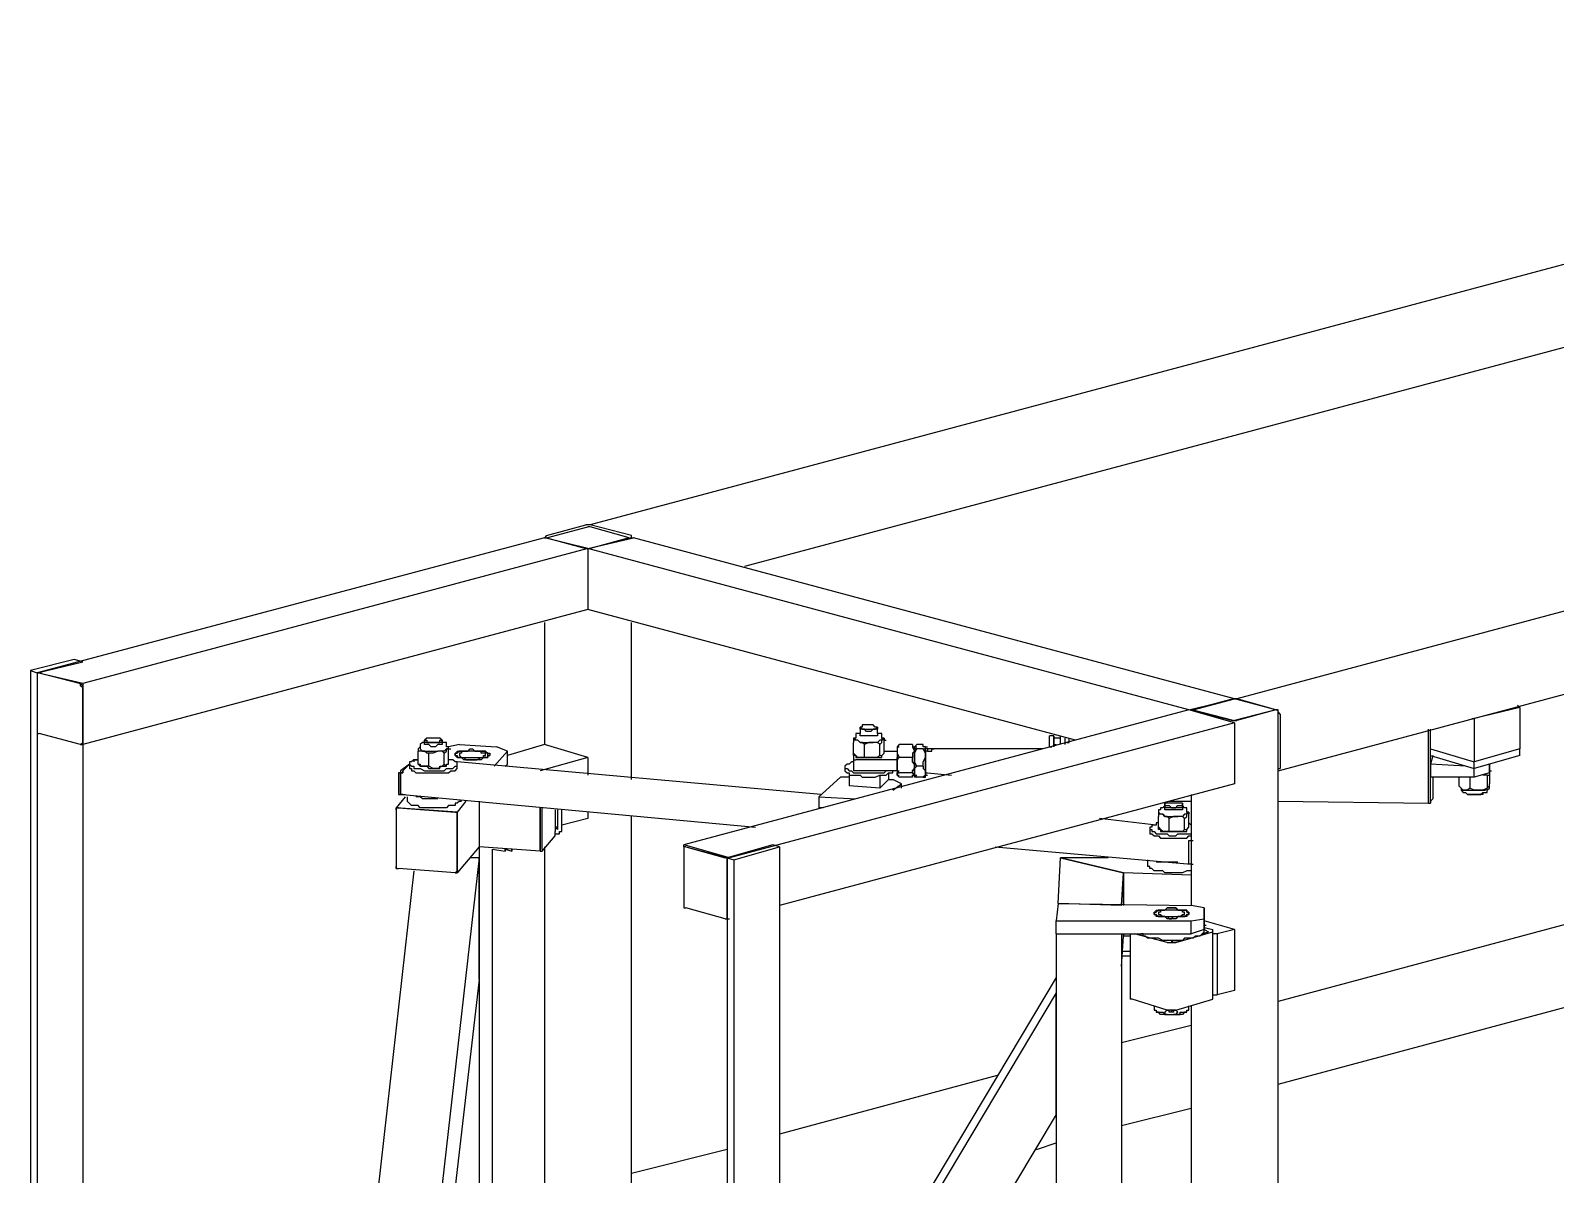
# Model space of a CAD drawing. Extents: x 855 to 1547, y 199 to 1196.
# Drawn here: x 1208.7 to 1280.8, y 1121.9 to 1176.1 of the extents above; entities that cross this region are included whole.
import ezdxf

# ---------------------------------------------------------------- set-up
doc = ezdxf.new("R2010")
doc.units = 0
doc.layers.add('2345-64C-02_Sort_layout', color=7, linetype='CONTINUOUS')

msp = doc.modelspace()

# ---------------------------------------------------------------- linework, layer by layer
at = {"layer": '2345-64C-02_Sort_layout', "color": 7}
for points in [[(1322.60286, 1176.05405), (1235.14306, 1152.66963)], [(1242.45713, 1150.71234), (1324.56015, 1172.65455)], [(1353.09532, 1167.8128), (1265.73854, 1144.42842)], [(1267.69578, 1141.02893), (1355.05261, 1164.41335)], [(1233.08276, 1152.15455), (1234.93703, 1152.66963)], [(1233.08276, 1152.05154), (1235.04005, 1152.56661)], [(1235.14306, 1152.66963), (1234.93703, 1152.66959)], [(1235.14306, 1152.56661), (1235.04005, 1152.56657)], [(1237.10035, 1152.15455), (1235.14306, 1152.66963)], [(1237.10035, 1152.15455), (1235.14306, 1152.66963)], [(1236.99733, 1152.05154), (1235.14306, 1152.56661)], [(1232.97975, 1152.05154), (1208.97723, 1145.6646)], [(1235.04005, 1151.53646), (1211.14055, 1145.14953), (1208.97723, 1145.6646)], [(1235.04005, 1151.53646), (1235.04005, 1148.65208), (1211.14055, 1142.26511)], [(1233.08276, 1152.15455), (1232.97975, 1152.05154), (1233.08276, 1152.05154)], [(1232.97975, 1152.05154), (1233.08276, 1152.05154)], [(1235.04005, 1151.53646), (1232.97975, 1152.05154)], [(1233.08276, 1152.05154), (1235.04005, 1151.53646), (1235.14306, 1151.53646)], [(1233.08276, 1152.05154), (1234.93703, 1151.53646)], [(1234.93703, 1151.53646), (1235.14306, 1151.53646)], [(1235.04005, 1151.53646), (1237.20336, 1152.05154)], [(1263.47221, 1143.91335), (1235.04005, 1151.53646), (1235.04005, 1148.65208)], [(1236.99733, 1152.05154), (1235.14306, 1151.53646)], [(1237.10035, 1152.05154), (1235.14306, 1151.53646)], [(1237.10035, 1152.05154), (1237.10035, 1152.15455)], [(1237.10035, 1152.05154), (1237.20336, 1152.05154)], [(1265.63553, 1144.42842), (1237.20336, 1152.05154)], [(1258.11543, 1142.47114), (1235.04005, 1148.65208)], [(1232.97975, 1148.03395), (1232.97975, 1142.26511)], [(1237.10035, 1140.61686), (1237.10035, 1148.03395)], [(1211.14055, 1146.17968), (1210.72849, 1146.28269), (1208.66819, 1145.76762)], [(1208.66819, 1145.76762), (1208.66819, 1119.49877)], [(1208.66819, 1145.76762), (1208.97723, 1145.6646), (1208.97723, 1119.39576)], [(1208.97723, 1145.6646), (1211.14055, 1146.17968)], [(1208.97723, 1145.6646), (1209.08025, 1145.6646)], [(1209.08025, 1145.6646), (1208.97723, 1145.6646), (1208.97723, 1145.56159)], [(1208.97723, 1145.56159), (1208.97723, 1142.8832)], [(1209.08025, 1145.6646), (1209.18326, 1145.6646)], [(1209.08025, 1145.6646), (1211.03754, 1145.14953)], [(1209.08025, 1145.6646), (1211.03754, 1145.14953)], [(1211.14055, 1144.9435), (1211.03754, 1145.04651), (1211.03754, 1145.14953)], [(1211.03754, 1145.14953), (1211.14055, 1145.04651), (1211.14055, 1144.94346)], [(1211.14055, 1145.14953), (1211.14055, 1142.26511)], [(1211.14055, 1142.36812), (1211.14055, 1144.9435)], [(1211.14055, 1142.36812), (1211.14055, 1144.9435)], [(1263.47221, 1143.91335), (1265.63553, 1144.42842), (1265.73854, 1144.42842)], [(1263.57522, 1143.91335), (1263.57522, 1143.91335), (1265.53251, 1144.42842)], [(1263.67824, 1143.91335), (1265.63553, 1144.42842)], [(1265.73854, 1144.42842), (1265.53251, 1144.42842)], [(1265.63553, 1144.42842), (1265.63553, 1144.42842)], [(1267.59281, 1143.91335), (1267.59281, 1143.91335), (1265.63553, 1144.42842)], [(1267.59281, 1143.91335), (1265.73854, 1144.42842)], [(1267.59281, 1143.91335), (1265.73854, 1144.42842)], [(1322.60286, 1144.84048), (1267.69578, 1130.10933)], [(1263.47221, 1143.91335), (1239.57271, 1137.52641)], [(1265.63553, 1143.29526), (1263.47221, 1143.91335)], [(1263.57522, 1143.91335), (1263.67824, 1143.91335)], [(1263.57522, 1143.91335), (1265.53251, 1143.39827)], [(1263.67824, 1143.91335), (1263.67824, 1143.91335), (1265.63553, 1143.39827), (1265.63553, 1143.39827)], [(1267.59281, 1143.91335), (1265.63553, 1143.39827)], [(1267.59281, 1143.91335), (1267.69578, 1143.91335), (1267.59281, 1143.91335), (1265.73854, 1143.39827)], [(1267.69578, 1112.59676), (1267.69578, 1143.91335)], [(1267.79889, 1143.70732), (1267.69578, 1143.81033), (1267.69578, 1143.91335)], [(1267.79889, 1143.70732), (1267.79889, 1141.13194)], [(1279.1305, 1144.01636), (1276.96718, 1143.50129)], [(1279.1305, 1144.01636), (1279.02749, 1144.11938)], [(1279.1305, 1144.01636), (1279.1305, 1142.05908)], [(1208.97723, 1142.8832), (1208.97723, 1142.78018), (1209.08025, 1142.78018)], [(1265.63553, 1143.29526), (1241.73603, 1136.90832), (1239.57271, 1137.52641)], [(1265.63553, 1143.29526), (1265.63553, 1140.41083), (1244.10538, 1134.64199)], [(1247.91693, 1142.8832), (1247.91693, 1142.78018), (1247.7109, 1142.78018), (1247.7109, 1142.57415), (1247.60789, 1142.57415)], [(1248.43201, 1143.19224), (1248.01995, 1143.19224), (1248.01995, 1143.08923), (1247.91693, 1143.08923), (1248.01995, 1142.98621), (1248.63804, 1142.98621), (1248.74105, 1143.08923), (1248.63804, 1143.08923), (1248.53502, 1143.19224), (1248.53502, 1143.19224), (1248.43201, 1143.19224)], [(1248.01995, 1143.08923), (1247.91693, 1143.08923)], [(1247.91693, 1143.08923), (1247.91693, 1142.78018)], [(1248.74105, 1143.08923), (1248.74105, 1142.98621), (1248.53502, 1142.98621), (1248.43201, 1142.8832), (1248.22598, 1142.8832), (1248.12296, 1142.98621), (1247.91693, 1142.98621), (1247.91693, 1143.08923)], [(1248.74105, 1143.08923), (1248.63804, 1143.08923)], [(1248.74105, 1142.78018), (1248.74105, 1143.08923)], [(1248.94708, 1142.57415), (1248.94704, 1142.78018), (1248.74105, 1142.78018), (1248.74105, 1142.8832)], [(1265.53251, 1143.39827), (1265.73854, 1143.39827)], [(1274.80387, 1139.4837), (1274.80387, 1142.8832), (1274.80387, 1142.98621), (1274.80387, 1142.98621)], [(1274.80387, 1139.4837), (1274.80387, 1142.8832), (1274.80387, 1142.98621), (1274.80387, 1142.98621)], [(1275.0099, 1140.71988), (1275.0099, 1139.68973), (1274.90688, 1139.58671), (1274.90688, 1139.4837), (1274.90688, 1140.92591), (1274.90688, 1141.02893), (1274.90688, 1142.98621)], [(1276.86417, 1143.50129), (1276.96718, 1143.50129)], [(1276.96718, 1143.50129), (1276.96718, 1141.44099)], [(1211.03754, 1142.26511), (1209.08025, 1142.78018)], [(1211.03754, 1142.26511), (1211.14055, 1142.36812)], [(1211.14055, 1142.36812), (1211.14055, 1142.26511), (1211.03754, 1142.26511)], [(1211.03754, 1142.26511), (1211.14055, 1142.26511)], [(1211.03754, 1142.26511), (1211.14055, 1142.26511)], [(1211.14055, 1142.26511), (1211.14055, 1071.08169)], [(1227.10789, 1142.16209), (1227.00487, 1142.05908), (1227.00487, 1141.95606)], [(1227.31392, 1142.36812), (1227.2109, 1142.36812), (1227.10789, 1142.26511), (1227.10789, 1142.05908)], [(1227.41693, 1142.57415), (1227.31392, 1142.47114)], [(1227.62296, 1142.36812), (1228.03502, 1142.36812), (1228.03502, 1142.47114), (1228.13804, 1142.47114), (1228.03502, 1142.57415), (1227.41693, 1142.57415), (1227.31392, 1142.47114), (1227.41693, 1142.47114), (1227.41693, 1142.36812), (1227.51995, 1142.36812), (1227.51995, 1142.36812), (1227.62296, 1142.36812), (1227.31392, 1142.36812), (1227.31392, 1142.47114)], [(1227.31392, 1142.47114), (1227.31392, 1142.36812)], [(1228.13804, 1142.36812), (1228.13804, 1142.26511), (1227.93201, 1142.26511), (1227.82899, 1142.16209), (1227.62296, 1142.16209), (1227.51995, 1142.26511), (1227.31392, 1142.26511), (1227.31392, 1142.36812)], [(1228.13804, 1142.47114), (1228.13804, 1142.36812), (1227.62296, 1142.36812)], [(1228.13804, 1142.47114), (1228.03502, 1142.57415)], [(1228.13804, 1142.36812), (1228.13804, 1142.47114)], [(1228.44708, 1142.05908), (1228.44708, 1142.16209), (1228.34403, 1142.16209), (1228.34403, 1142.36812), (1228.13804, 1142.36812)], [(1228.96216, 1142.26511), (1228.44708, 1142.16209)], [(1228.44708, 1142.05908), (1228.44708, 1142.16209)], [(1228.96216, 1142.26511), (1230.71342, 1142.16209)], [(1231.22849, 1141.95606), (1230.71342, 1142.16209)], [(1232.97975, 1142.26511), (1231.22849, 1141.75003)], [(1235.04005, 1141.64702), (1232.97975, 1142.26511)], [(1247.81392, 1142.47114), (1247.7109, 1142.47114), (1247.60789, 1142.57415)], [(1247.60789, 1142.57415), (1247.60789, 1142.47114), (1247.60789, 1142.36812)], [(1247.81392, 1142.47114), (1247.81392, 1142.47114), (1247.7109, 1142.47114), (1247.60789, 1142.47114), (1247.60789, 1142.36812)], [(1248.12296, 1141.64702), (1248.01995, 1141.64702), (1247.91693, 1141.64702), (1247.81392, 1141.64702), (1247.7109, 1141.75003), (1247.60789, 1141.75003), (1247.60789, 1141.85305), (1247.60789, 1142.36812)], [(1247.81392, 1142.47114), (1247.91693, 1142.36812), (1248.53502, 1142.36812)], [(1248.12296, 1142.26511), (1248.01995, 1142.36812), (1247.91693, 1142.36812), (1247.81392, 1142.47114)], [(1248.74105, 1142.78018), (1248.74105, 1142.67712), (1247.91693, 1142.67712), (1247.91693, 1142.78018)], [(1248.53502, 1142.36812), (1248.32899, 1142.36812), (1248.12296, 1142.26511)], [(1248.84407, 1141.75003), (1248.74105, 1141.64702), (1248.53502, 1141.64702), (1248.32899, 1141.64702), (1248.12296, 1141.64702), (1248.12296, 1142.26511)], [(1248.94708, 1142.47114), (1248.84407, 1142.47114), (1248.74105, 1142.36812), (1248.53502, 1142.36812)], [(1248.84407, 1142.26511), (1248.74105, 1142.36812), (1248.53502, 1142.36812)], [(1248.84407, 1142.26511), (1248.94704, 1142.36812), (1248.94704, 1142.47114)], [(1248.84407, 1141.75003), (1248.84407, 1142.26511)], [(1249.0501, 1142.57415), (1249.0501, 1142.57415), (1248.94704, 1142.57415), (1248.94704, 1142.47114)], [(1249.0501, 1142.47114), (1248.94708, 1142.57415)], [(1248.94708, 1142.47114), (1249.0501, 1142.57415), (1249.0501, 1142.47114)], [(1249.0501, 1141.95606), (1249.0501, 1142.47114)], [(1249.0501, 1142.47114), (1249.15311, 1142.47114)], [(1249.7712, 1142.26511), (1249.66819, 1142.16209), (1249.66819, 1141.95606)], [(1249.7712, 1142.26511), (1249.66819, 1142.16209), (1249.66819, 1141.95606)], [(1249.66819, 1142.16209), (1249.7712, 1142.16209)], [(1250.38929, 1142.26511), (1250.38929, 1142.16209), (1250.49231, 1141.95606), (1250.38929, 1141.85305), (1250.38929, 1141.64702), (1249.7712, 1141.64702)], [(1250.38929, 1142.26511), (1249.7712, 1142.26511)], [(1250.38929, 1142.26511), (1250.38929, 1142.16209), (1250.49231, 1142.16209)], [(1250.49231, 1142.16209), (1250.59532, 1142.26511)], [(1250.49231, 1142.16209), (1250.59532, 1142.16209)], [(1250.49231, 1142.16209), (1250.59532, 1142.16209)], [(1250.49231, 1141.95606), (1250.49231, 1142.05908), (1250.49231, 1142.16209)], [(1250.59532, 1142.05908), (1250.49231, 1142.05908), (1250.49231, 1142.16209), (1250.49231, 1141.64702)], [(1250.90437, 1142.26511), (1250.59532, 1142.26511)], [(1251.00739, 1142.16209), (1250.90437, 1142.16209), (1250.90437, 1142.26511)], [(1250.90437, 1142.05908), (1251.00739, 1142.05908), (1251.00739, 1142.16209)], [(1251.00739, 1142.16209), (1251.1104, 1142.16209)], [(1251.00739, 1141.64702), (1251.00739, 1142.16209)], [(1257.08527, 1142.67717), (1256.87924, 1142.67717)], [(1256.87924, 1142.16209), (1256.87924, 1142.67712)], [(1256.87924, 1142.16209), (1256.98226, 1142.16209)], [(1257.08527, 1142.16209), (1257.08527, 1142.67712), (1257.08527, 1142.57415)], [(1257.39432, 1142.57415), (1257.08527, 1142.57415)], [(1257.08527, 1142.57415), (1257.08527, 1142.26511)], [(1257.08527, 1142.26511), (1257.18829, 1142.26511)], [(1257.08527, 1142.26511), (1257.08527, 1142.16209)], [(1257.39432, 1142.26511), (1257.39432, 1142.67712)], [(1257.60035, 1142.57415), (1257.60035, 1142.26511)], [(1257.70336, 1142.36812), (1257.80638, 1142.36812), (1257.80638, 1142.47114), (1257.80638, 1142.57415)], [(1227.00487, 1141.544), (1226.79884, 1141.544), (1226.69583, 1141.44099), (1226.59281, 1141.44099), (1226.59281, 1141.33797), (1226.69583, 1141.23496), (1226.79884, 1141.23496), (1226.79884, 1141.13194), (1226.90186, 1141.13194)], [(1226.79884, 1141.544), (1226.79884, 1141.44099)], [(1226.90186, 1141.544), (1226.90186, 1141.544), (1226.79884, 1141.544)], [(1226.79884, 1141.544), (1226.90186, 1141.544)], [(1226.90186, 1141.544), (1227.00487, 1141.544)], [(1226.90186, 1141.544), (1227.00487, 1141.544)], [(1226.90186, 1141.544), (1227.00487, 1141.544)], [(1226.90186, 1141.544), (1226.90186, 1141.544)], [(1226.90186, 1141.544), (1227.00487, 1141.544)], [(1226.90186, 1141.544), (1226.90186, 1141.544)], [(1226.90186, 1141.13194), (1227.10789, 1141.13194), (1227.31392, 1141.02893), (1228.24105, 1141.02893), (1228.34403, 1141.13194), (1228.65311, 1141.13194), (1228.75613, 1141.23496), (1228.85914, 1141.23496), (1228.85914, 1141.44099), (1228.75613, 1141.44099), (1228.65311, 1141.544), (1228.44708, 1141.544)], [(1227.51995, 1141.23496), (1227.41693, 1141.23496), (1227.31392, 1141.23496), (1227.2109, 1141.23496), (1227.2109, 1141.23496), (1227.10789, 1141.23496), (1227.00487, 1141.33797), (1227.00487, 1141.95606)], [(1227.2109, 1141.95606), (1227.2109, 1141.95606), (1227.10789, 1141.95606), (1227.00487, 1141.95606)], [(1227.2109, 1141.95606), (1227.10789, 1142.05908)], [(1227.2109, 1141.95606), (1227.93201, 1141.95606)], [(1227.51995, 1141.85305), (1227.41693, 1141.85305), (1227.31392, 1141.95606), (1227.2109, 1141.95606)], [(1227.93201, 1141.95606), (1227.72598, 1141.85305), (1227.51995, 1141.85305)], [(1228.24105, 1141.33797), (1228.13804, 1141.23496), (1227.93201, 1141.13194), (1227.72598, 1141.13194), (1227.51995, 1141.23496), (1227.51995, 1141.85305)], [(1228.34407, 1142.05908), (1228.24105, 1141.95606), (1227.93201, 1141.95606)], [(1228.24105, 1141.85305), (1228.13804, 1141.95606), (1227.93201, 1141.95606)], [(1228.24105, 1141.85305), (1228.34403, 1141.95606), (1228.34403, 1142.05908)], [(1228.24105, 1141.33797), (1228.24105, 1141.85305)], [(1228.44708, 1142.05908), (1228.34403, 1142.05908)], [(1228.34407, 1142.05908), (1228.44708, 1142.05908)], [(1228.34407, 1141.33797), (1228.44708, 1141.33797), (1228.44708, 1141.544)], [(1228.44708, 1141.544), (1228.44708, 1142.05908)], [(1228.44708, 1142.05908), (1228.5501, 1142.05908)], [(1228.75613, 1141.85305), (1228.85914, 1141.85305), (1228.85914, 1141.95606), (1229.37422, 1141.95606), (1229.47723, 1142.05908), (1229.58025, 1142.05908), (1229.68326, 1141.95606), (1230.19834, 1141.95606), (1230.30135, 1141.85305), (1230.40437, 1141.85305), (1230.40437, 1141.75003), (1230.30135, 1141.75003), (1230.30135, 1141.64702), (1230.09532, 1141.64702), (1229.99231, 1141.544), (1229.16819, 1141.544), (1229.06517, 1141.64702), (1228.85914, 1141.64702), (1228.75613, 1141.75003), (1228.75613, 1141.85305)], [(1229.37422, 1141.544), (1229.78628, 1141.544), (1229.99231, 1141.64702), (1230.30135, 1141.64702), (1230.30135, 1141.85305), (1230.19834, 1141.85305), (1230.19834, 1141.95606), (1229.16819, 1141.95606), (1229.06517, 1141.95606), (1228.96216, 1141.95606), (1228.85914, 1141.85305), (1228.75613, 1141.85305), (1228.75613, 1141.75003), (1228.85914, 1141.75003), (1228.85914, 1141.64702), (1229.16819, 1141.64702), (1229.2712, 1141.544), (1229.37422, 1141.544)], [(1228.75613, 1141.75003), (1228.85914, 1141.75003)], [(1246.06266, 1139.89576), (1228.85914, 1141.44099)], [(1229.37422, 1141.64702), (1230.09532, 1141.64702), (1230.09532, 1141.75003), (1230.19834, 1141.75003), (1230.19834, 1141.85305), (1229.99231, 1141.85305), (1229.99231, 1141.95606), (1229.06517, 1141.95606), (1229.06517, 1141.85305), (1228.96216, 1141.85305), (1228.96216, 1141.85305), (1228.96216, 1141.75003), (1229.06517, 1141.64702), (1229.37422, 1141.64702)], [(1230.30135, 1141.75003), (1230.40437, 1141.75003)], [(1230.6104, 1141.23496), (1231.22849, 1141.95606)], [(1231.22849, 1141.33797), (1231.22849, 1141.95606)], [(1235.04005, 1141.64702), (1232.77372, 1141.02893)], [(1235.04005, 1141.64702), (1235.04005, 1140.8229)], [(1247.60789, 1141.44099), (1247.50487, 1141.44099), (1247.40186, 1141.33797), (1247.29884, 1141.33797), (1247.19583, 1141.23496), (1247.19583, 1141.13194), (1247.29884, 1141.13194), (1247.40186, 1141.02893), (1247.50487, 1141.02893)], [(1247.60789, 1141.85305), (1247.7109, 1141.75003)], [(1247.60789, 1141.85305), (1247.60789, 1141.64702)], [(1247.60789, 1141.64702), (1247.60789, 1141.02893)], [(1247.60789, 1141.64702), (1247.60789, 1141.544), (1247.7109, 1141.544)], [(1247.7109, 1141.75003), (1247.7109, 1141.64702), (1247.81392, 1141.64702)], [(1249.66819, 1141.544), (1247.7109, 1141.544)], [(1247.81392, 1141.64702), (1248.53502, 1141.64702)], [(1248.53502, 1141.64702), (1248.94704, 1141.64702), (1248.94704, 1141.75003)], [(1248.84407, 1141.75003), (1248.94704, 1141.75003)], [(1248.94708, 1141.75003), (1249.0501, 1141.85305), (1249.0501, 1141.95606)], [(1249.0501, 1141.95606), (1249.66819, 1141.95606)], [(1249.66819, 1141.95606), (1249.66819, 1141.85305), (1249.7712, 1141.64702)], [(1249.66819, 1141.95606), (1249.66819, 1141.33797)], [(1249.66819, 1141.544), (1249.66819, 1141.64702)], [(1249.66819, 1141.33797), (1249.66819, 1141.33797), (1249.66819, 1141.44099), (1249.66819, 1141.544), (1249.7712, 1141.64702)], [(1249.66819, 1141.02893), (1249.66819, 1141.544)], [(1250.49231, 1141.33797), (1250.49231, 1141.33797), (1250.38929, 1141.44099), (1250.38929, 1141.544), (1250.38929, 1141.64702)], [(1250.49231, 1141.64702), (1250.49231, 1141.85305), (1250.59532, 1142.05908)], [(1250.49231, 1140.8229), (1250.49231, 1141.33797), (1250.49231, 1141.95606)], [(1250.90437, 1141.23496), (1250.59532, 1141.23496), (1250.49231, 1141.44099), (1250.49231, 1141.64702)], [(1250.49231, 1141.64702), (1250.49231, 1141.02893)], [(1250.90437, 1142.05908), (1250.59532, 1142.05908)], [(1251.00739, 1141.64702), (1251.00739, 1141.85305), (1250.90437, 1142.05908)], [(1250.90437, 1141.23496), (1250.90437, 1141.44099), (1251.00739, 1141.64702)], [(1251.1104, 1142.05908), (1251.00739, 1142.05908)], [(1251.1104, 1142.05908), (1251.1104, 1141.95606), (1251.31643, 1141.95606), (1251.31643, 1142.05908), (1251.41945, 1142.05908), (1251.1104, 1142.05908), (1251.1104, 1141.95606), (1251.00739, 1141.95606), (1251.00739, 1140.92591), (1251.1104, 1140.92591)], [(1251.00739, 1141.02893), (1251.00739, 1141.64702)], [(1256.5702, 1142.05908), (1251.1104, 1142.05908)], [(1267.69578, 1126.19475), (1324.56015, 1141.44099)], [(1274.90688, 1142.05908), (1276.96718, 1141.44099)], [(1274.90688, 1141.75003), (1274.90688, 1142.05908)], [(1274.90688, 1142.05908), (1276.96718, 1141.44099)], [(1274.90688, 1141.75003), (1276.96718, 1141.13194)], [(1275.0099, 1141.75003), (1274.90688, 1141.33797), (1274.90688, 1140.71988)], [(1279.1305, 1142.05908), (1276.96718, 1141.44099)], [(1279.1305, 1142.05908), (1276.96718, 1141.44099)], [(1279.1305, 1141.75003), (1276.96718, 1141.13194), (1276.96718, 1141.44099)], [(1279.1305, 1141.75003), (1279.1305, 1142.05908)], [(1226.18075, 1141.02893), (1226.18075, 1140.92591), (1226.07774, 1140.92591), (1226.07774, 1139.99877)], [(1226.59281, 1141.33797), (1226.18075, 1141.02893)], [(1226.18075, 1140.8229), (1226.18075, 1140.92591), (1226.28377, 1140.92591), (1226.28377, 1141.02893)], [(1226.28377, 1141.02893), (1226.28377, 1140.92591), (1226.18075, 1140.92591)], [(1226.18075, 1140.92591), (1226.18075, 1139.89576)], [(1226.18075, 1139.99877), (1226.18075, 1140.8229)], [(1226.59281, 1141.33797), (1226.28377, 1141.02893)], [(1226.28377, 1141.02893), (1226.59281, 1141.33797)], [(1226.59281, 1141.33797), (1226.59281, 1141.23496)], [(1226.59281, 1141.23496), (1226.59281, 1141.13194), (1226.69583, 1141.13194), (1226.69583, 1141.02893), (1226.79884, 1141.02893), (1226.90186, 1140.92591)], [(1226.90186, 1140.92591), (1228.44708, 1140.92591), (1228.5501, 1141.02893), (1228.75613, 1141.02893), (1228.85914, 1141.13194), (1228.85914, 1141.23496)], [(1227.00487, 1141.33797), (1227.10789, 1141.33797)], [(1227.10789, 1141.33797), (1227.10789, 1141.23496), (1227.2109, 1141.23496)], [(1227.2109, 1141.23496), (1227.41693, 1141.23496), (1227.51995, 1141.13194), (1227.93201, 1141.13194)], [(1227.93201, 1141.13194), (1228.03502, 1141.13194), (1228.03502, 1141.23496), (1228.34403, 1141.23496), (1228.34403, 1141.33797)], [(1228.24105, 1141.33797), (1228.34403, 1141.23496), (1228.34403, 1141.33797)], [(1228.85914, 1141.23496), (1228.85914, 1141.33797)], [(1231.12548, 1141.23496), (1231.22849, 1141.33797)], [(1245.95965, 1139.79274), (1246.9898, 1140.71988)], [(1247.40186, 1140.71988), (1246.9898, 1140.71988)], [(1247.19583, 1141.23496), (1247.19583, 1141.02893)], [(1247.19583, 1141.02893), (1247.29884, 1140.92591), (1247.40186, 1140.92591), (1247.40186, 1140.8229), (1247.50487, 1140.8229)], [(1247.40186, 1140.92591), (1247.40186, 1140.30782)], [(1247.50487, 1140.8229), (1247.91693, 1140.8229), (1248.01995, 1140.71988), (1248.63804, 1140.71988), (1248.84407, 1140.8229), (1249.15311, 1140.8229), (1249.25613, 1140.92591), (1249.46216, 1140.92591), (1249.46216, 1141.02893)], [(1247.50487, 1141.02893), (1247.60789, 1140.92591), (1249.0501, 1140.92591), (1249.15311, 1141.02893)], [(1247.7109, 1141.02893), (1247.60789, 1141.02893)], [(1249.66819, 1141.02893), (1247.7109, 1141.02893)], [(1248.84407, 1140.8229), (1248.84407, 1140.2048)], [(1249.25613, 1140.92591), (1249.25613, 1140.61686)], [(1250.38929, 1140.92591), (1249.7712, 1140.92591), (1249.66819, 1141.02893), (1249.66819, 1141.13194), (1249.66819, 1141.33797)], [(1249.66819, 1141.33797), (1249.66819, 1140.8229)], [(1249.66819, 1141.02893), (1249.7712, 1141.02893)], [(1249.66819, 1140.8229), (1249.66819, 1140.92591), (1249.7712, 1140.92591)], [(1249.66819, 1140.8229), (1249.7712, 1140.8229)], [(1250.38929, 1140.71988), (1249.7712, 1140.71988), (1249.66819, 1140.8229)], [(1250.38929, 1140.92591), (1250.38929, 1141.02893), (1250.49231, 1141.13194), (1250.49231, 1141.33797)], [(1250.49231, 1140.8229), (1250.38929, 1140.92591)], [(1250.38929, 1140.71988), (1250.38929, 1140.8229), (1250.49231, 1140.8229)], [(1250.59532, 1141.23496), (1250.49231, 1141.13194), (1250.49231, 1141.02893)], [(1250.49231, 1141.02893), (1250.49231, 1140.8229), (1250.59532, 1140.71988)], [(1250.59532, 1140.71988), (1250.49231, 1140.71988), (1250.49231, 1140.8229), (1250.49231, 1141.02893)], [(1250.49231, 1140.8229), (1250.59532, 1140.8229)], [(1250.49231, 1140.8229), (1250.59532, 1140.8229)], [(1251.00739, 1141.02893), (1251.00739, 1140.8229), (1250.90437, 1140.71988), (1250.59532, 1140.71988)], [(1250.90437, 1141.23496), (1250.90437, 1141.13194), (1251.00739, 1141.02893)], [(1250.90437, 1140.71988), (1251.00739, 1140.71988), (1251.00739, 1140.8229)], [(1251.00739, 1140.92591), (1251.00739, 1140.8229), (1251.00739, 1141.02893)], [(1251.00739, 1140.92591), (1251.1104, 1140.92591)], [(1251.00739, 1140.8229), (1251.1104, 1140.8229)], [(1251.1104, 1140.92591), (1252.24357, 1140.8229)], [(1267.69578, 1141.02893), (1267.69578, 1141.13194), (1267.7988, 1141.13194)], [(1276.55512, 1141.23496), (1274.90688, 1141.33797)], [(1276.96718, 1140.71988), (1274.90688, 1140.71988)], [(1276.24608, 1140.71988), (1276.24608, 1140.30782)], [(1276.7612, 1140.71988), (1276.7612, 1140.2048)], [(1277.68829, 1141.33797), (1277.68829, 1140.92591), (1276.96718, 1140.71988), (1276.96718, 1141.13194)], [(1277.58527, 1140.8229), (1277.58527, 1140.2048), (1277.37924, 1140.10175), (1277.17321, 1140.10175)], [(1277.58527, 1140.8229), (1277.37924, 1140.8229)], [(1277.58527, 1140.8229), (1277.68829, 1140.8229)], [(1277.68829, 1141.13194), (1277.68829, 1141.33797)], [(1277.68829, 1140.92591), (1277.68829, 1141.13194)], [(1277.68829, 1141.02893), (1277.7913, 1141.02893)], [(1277.68829, 1141.02893), (1277.68829, 1140.41083)], [(1277.68829, 1141.02893), (1277.7913, 1141.02893)], [(1226.07774, 1139.99877), (1226.07774, 1139.89576), (1226.18075, 1139.89576)], [(1226.28377, 1139.89576), (1226.18075, 1139.89576), (1226.18075, 1139.99877)], [(1248.84407, 1140.2048), (1247.40186, 1140.30782)], [(1248.84407, 1140.2048), (1249.25613, 1140.61686)], [(1249.25613, 1140.61686), (1249.46216, 1140.61686)], [(1249.87422, 1140.41083), (1249.46216, 1140.61686)], [(1249.46216, 1140.10179), (1249.87422, 1140.41083)], [(1249.87422, 1140.2048), (1249.87422, 1140.41083)], [(1276.24608, 1140.30782), (1276.34909, 1140.2048)], [(1276.55512, 1140.10179), (1276.45211, 1140.10175), (1276.34909, 1140.2048), (1276.24608, 1140.30782)], [(1276.34909, 1140.2048), (1276.34909, 1140.10175), (1276.45211, 1139.99877), (1276.55512, 1139.99877), (1276.6581, 1139.89576), (1277.27623, 1139.89576), (1277.37924, 1139.99877), (1277.58527, 1139.99877), (1277.58527, 1140.10175), (1277.68829, 1140.2048), (1277.68829, 1140.30782)], [(1276.34909, 1140.2048), (1276.45211, 1140.10175), (1276.55512, 1140.10175), (1277.17321, 1140.10175)], [(1276.7612, 1140.2048), (1276.6581, 1140.10175), (1276.55512, 1140.10175)], [(1277.17321, 1140.10179), (1276.96714, 1140.10175), (1276.76111, 1140.2048)], [(1277.17321, 1140.10179), (1277.48226, 1140.10175), (1277.58527, 1140.2048)], [(1277.37924, 1139.99877), (1277.37924, 1139.89576), (1277.27623, 1139.89576)], [(1277.58527, 1140.2048), (1277.68829, 1140.30782), (1277.68829, 1140.41083)], [(1226.38678, 1139.79274), (1225.97472, 1139.27767)], [(1229.2712, 1139.58671), (1228.85914, 1139.07164), (1225.97472, 1139.27767)], [(1225.97472, 1139.27767), (1225.97472, 1139.17465)], [(1226.07774, 1139.27767), (1225.97472, 1139.27767), (1225.97472, 1139.07164)], [(1225.97472, 1139.27767), (1226.07774, 1139.27767)], [(1225.97472, 1139.17465), (1225.97472, 1139.27767)], [(1226.07774, 1139.27767), (1228.75613, 1139.07164)], [(1226.07774, 1139.27767), (1228.75613, 1139.07164)], [(1226.18075, 1139.89576), (1226.28377, 1139.89576)], [(1226.18075, 1139.89576), (1226.28377, 1139.89576)], [(1226.28377, 1139.89576), (1242.97221, 1138.35053)], [(1226.28377, 1139.89576), (1226.38678, 1139.89576)], [(1226.4898, 1139.79274), (1226.4898, 1139.58671)], [(1227.31392, 1139.27767), (1227.10789, 1139.27767), (1227.00487, 1139.38068), (1226.69583, 1139.38068), (1226.4898, 1139.58671)], [(1227.31392, 1139.68973), (1227.2109, 1139.68973), (1227.10789, 1139.79274), (1227.00487, 1139.79274), (1226.90186, 1139.79274)], [(1227.93201, 1139.68973), (1227.82899, 1139.68973), (1227.62296, 1139.68973), (1227.51995, 1139.68973), (1227.31392, 1139.68973)], [(1228.96216, 1139.58671), (1228.85914, 1139.4837), (1228.75613, 1139.4837), (1228.75613, 1139.38068), (1228.44708, 1139.38068), (1228.34403, 1139.27767), (1227.31392, 1139.27767)], [(1229.88929, 1139.58671), (1229.88929, 1137.4234), (1228.85914, 1136.18722)], [(1228.96216, 1139.58671), (1229.06517, 1139.58671)], [(1229.88929, 1139.58671), (1229.88929, 1107.75506)], [(1229.88929, 1139.58671), (1229.88929, 1137.4234)], [(1232.77372, 1137.32038), (1232.77372, 1139.27767)], [(1232.77372, 1139.27767), (1232.77372, 1137.21737)], [(1232.87673, 1137.32038), (1232.87673, 1139.27767)], [(1245.95965, 1139.79274), (1245.95965, 1139.27767)], [(1245.95965, 1139.79274), (1247.7109, 1139.68973)], [(1246.16568, 1139.27767), (1245.95965, 1139.27767)], [(1262.33904, 1139.38068), (1262.23603, 1139.27767), (1262.13301, 1139.27767), (1262.13301, 1139.17465), (1262.03, 1139.17465), (1262.03, 1139.07164)], [(1262.44206, 1139.4837), (1262.33904, 1139.4837)], [(1262.33904, 1139.38068), (1262.54507, 1139.38068), (1262.64809, 1139.27767), (1262.85412, 1139.27767), (1262.95713, 1139.38068), (1263.16316, 1139.38068), (1263.16316, 1139.4837), (1262.44206, 1139.4837), (1262.44206, 1139.4837), (1262.33904, 1139.4837), (1262.33904, 1139.38068), (1262.33904, 1139.38068), (1262.33904, 1139.4837)], [(1263.16316, 1139.4837), (1263.16316, 1139.27767), (1262.33904, 1139.27767), (1262.33904, 1139.38068)], [(1262.33904, 1139.38068), (1262.33904, 1139.27767)], [(1263.16316, 1139.27767), (1263.16316, 1139.17465), (1262.33904, 1139.17465), (1262.33904, 1139.27767)], [(1262.54507, 1139.58671), (1263.57522, 1139.58671)], [(1263.16316, 1139.4837), (1263.06015, 1139.4837)], [(1263.16316, 1139.27767), (1263.16316, 1139.38068)], [(1263.36919, 1139.07164), (1263.36919, 1139.27767), (1263.26618, 1139.27767), (1263.16316, 1139.38068)], [(1263.57522, 1139.89576), (1263.57522, 1134.64199)], [(1267.69578, 1139.58671), (1274.80387, 1139.4837)], [(1274.80387, 1139.4837), (1274.90688, 1139.4837)], [(1277.27623, 1139.89576), (1276.6581, 1139.89576)], [(1225.97472, 1139.07164), (1225.97472, 1136.49626)], [(1228.85914, 1138.96862), (1228.85914, 1139.07164), (1228.75613, 1139.07164)], [(1228.75613, 1139.07164), (1228.85914, 1139.07164), (1228.85914, 1138.96862)], [(1228.85914, 1139.07164), (1228.85914, 1136.18722)], [(1228.85914, 1136.39325), (1228.85914, 1138.96862)], [(1228.85914, 1136.39325), (1228.85914, 1138.96862)], [(1233.49482, 1139.17465), (1233.49482, 1138.1445)], [(1233.59784, 1139.17465), (1233.59784, 1138.35053)], [(1233.80387, 1138.35053), (1233.80387, 1139.17465)], [(1235.04005, 1139.07164), (1235.04005, 1138.76259), (1233.80387, 1138.45355)], [(1237.10035, 1111.4636), (1237.10035, 1138.86561)], [(1261.92698, 1138.45355), (1259.24859, 1138.76259)], [(1262.03, 1138.55656), (1261.92698, 1138.55656), (1261.92698, 1138.45355), (1261.72095, 1138.45355), (1261.72095, 1138.35053), (1261.61794, 1138.35053), (1261.61794, 1138.24752), (1261.72095, 1138.24752), (1261.72095, 1138.1445), (1261.82393, 1138.1445), (1261.92698, 1138.04149)], [(1262.23603, 1138.96862), (1262.13301, 1138.96862), (1262.03, 1139.07164)], [(1262.03, 1139.07164), (1262.03, 1138.86561)], [(1262.23603, 1138.96862), (1262.13301, 1138.96862), (1262.03, 1138.96862), (1262.03, 1138.86561)], [(1262.54507, 1138.1445), (1262.44206, 1138.1445), (1262.33904, 1138.1445), (1262.23603, 1138.1445), (1262.23603, 1138.1445), (1262.13301, 1138.24752), (1262.03, 1138.24752), (1262.03, 1138.35053), (1262.03, 1138.86561)], [(1262.23603, 1138.96862), (1262.33904, 1138.86561), (1262.95713, 1138.86561)], [(1262.54507, 1138.76259), (1262.44206, 1138.86561), (1262.33904, 1138.86561), (1262.23603, 1138.96862)], [(1262.95713, 1138.86561), (1262.7511, 1138.86561), (1262.54507, 1138.76259)], [(1263.26618, 1138.24752), (1263.16316, 1138.1445), (1262.95713, 1138.1445), (1262.7511, 1138.1445), (1262.54507, 1138.1445), (1262.54507, 1138.76259)], [(1263.36919, 1138.96862), (1263.26618, 1138.96862), (1263.16316, 1138.86561), (1262.95713, 1138.86561)], [(1263.26618, 1138.76259), (1263.16316, 1138.86561), (1262.95713, 1138.86561)], [(1263.26618, 1138.76259), (1263.36919, 1138.86561), (1263.36919, 1138.96862)], [(1263.26618, 1138.24752), (1263.26618, 1138.76259)], [(1263.47221, 1138.96862), (1263.36919, 1139.07164)], [(1263.47221, 1139.07164), (1263.36919, 1139.07164), (1263.36919, 1138.96862)], [(1263.36919, 1138.96862), (1263.47221, 1139.07164), (1263.47221, 1138.96862)], [(1263.47221, 1138.96862), (1263.47221, 1139.07164)], [(1263.47221, 1138.45355), (1263.47221, 1138.96862)], [(1263.57522, 1138.45355), (1263.47221, 1138.55656)], [(1232.87673, 1137.21737), (1233.49482, 1137.93847)], [(1233.49482, 1137.93847), (1233.49478, 1138.1445)], [(1233.59784, 1138.24752), (1233.49482, 1138.35053)], [(1233.59784, 1138.35053), (1233.49482, 1138.35053)], [(1233.49482, 1138.04149), (1233.59784, 1138.04149)], [(1233.59784, 1138.04149), (1233.70085, 1138.04149), (1233.70085, 1138.1445), (1233.80387, 1138.1445), (1233.80387, 1138.35053)], [(1233.59784, 1138.35053), (1233.59784, 1138.24752)], [(1261.61794, 1138.24752), (1261.61794, 1138.1445)], [(1261.61794, 1138.1445), (1261.61794, 1138.04149), (1261.72095, 1138.04149), (1261.82393, 1137.93847), (1261.92698, 1137.93847)], [(1261.92698, 1138.04149), (1262.44206, 1138.04149), (1262.54507, 1137.93847), (1262.85412, 1137.93847), (1262.95713, 1138.04149), (1263.57522, 1138.04149)], [(1261.92698, 1137.93847), (1262.03, 1137.93847), (1262.13301, 1137.83546), (1263.36919, 1137.83546), (1263.47221, 1137.93847), (1263.57522, 1137.93847)], [(1262.03, 1138.35053), (1262.13301, 1138.24752)], [(1262.13301, 1138.24752), (1262.13301, 1138.1445), (1262.23603, 1138.1445)], [(1262.23603, 1138.1445), (1262.95713, 1138.1445)], [(1262.95713, 1138.1445), (1263.36919, 1138.1445), (1263.36919, 1138.24752)], [(1263.26618, 1138.24752), (1263.36919, 1138.24752)], [(1263.36919, 1138.24752), (1263.47221, 1138.35053), (1263.47221, 1138.45355)], [(1232.77372, 1137.21737), (1229.88929, 1137.4234)], [(1230.50739, 1137.32038), (1231.12548, 1137.21737)], [(1230.50739, 1137.32038), (1230.50739, 1107.96109)], [(1231.12548, 1137.32038), (1231.12548, 1137.32038), (1231.12548, 1137.21737), (1231.12548, 1137.32038), (1231.22849, 1137.32038)], [(1231.12548, 1137.32038), (1231.43452, 1137.21737)], [(1231.43452, 1137.32038), (1231.43452, 1137.32038), (1231.43452, 1137.21737), (1231.43452, 1137.32038)], [(1232.77372, 1137.21737), (1232.77372, 1137.32038)], [(1232.77372, 1137.21737), (1232.87673, 1137.21737)], [(1232.77372, 1137.21737), (1232.87673, 1137.21737)], [(1232.87673, 1137.32038), (1232.87673, 1137.21737)], [(1232.97975, 1137.4234), (1232.97975, 1108.57918)], [(1239.57271, 1137.4234), (1239.57271, 1137.52641)], [(1239.67573, 1137.4234), (1239.57271, 1137.4234)], [(1239.67573, 1137.4234), (1239.57271, 1137.4234), (1239.57271, 1137.32038)], [(1239.57271, 1137.32038), (1239.57271, 1134.74501)], [(1239.67573, 1137.4234), (1241.53, 1136.90832)], [(1239.67573, 1137.4234), (1241.63301, 1136.90832)], [(1239.67573, 1137.4234), (1239.67573, 1137.4234)], [(1243.79633, 1137.52641), (1241.63301, 1136.90832)], [(1241.94206, 1136.80531), (1244.10538, 1137.4234), (1244.10538, 1106.20983)], [(1244.10538, 1137.4234), (1243.79633, 1137.52641)], [(1254.30387, 1137.4234), (1263.57522, 1136.59928)], [(1263.47221, 1137.62943), (1263.47221, 1137.73244), (1263.57522, 1137.73244)], [(1263.47221, 1136.70229), (1263.47221, 1137.62943)], [(1263.47221, 1136.70229), (1263.47221, 1137.62943)], [(1263.57522, 1137.73244), (1263.67824, 1137.73244)], [(1263.57522, 1137.73244), (1263.67824, 1137.73244)], [(1225.97472, 1136.49626), (1225.97472, 1136.39325), (1226.07774, 1136.39325)], [(1225.97472, 1136.39325), (1225.97472, 1136.49626)], [(1225.97472, 1136.39325), (1226.07774, 1136.39325)], [(1228.75613, 1136.18722), (1226.07774, 1136.39325)], [(1229.88929, 1136.90832), (1226.4898, 1106.82792)], [(1228.75613, 1136.18722), (1228.85914, 1136.29023), (1228.85914, 1136.39325)], [(1228.85914, 1136.39325), (1228.85914, 1136.29023)], [(1229.88929, 1136.90832), (1229.47723, 1136.90832)], [(1229.88929, 1131.13948), (1229.88929, 1136.90832)], [(1241.63301, 1136.80531), (1241.63301, 1136.90832), (1241.53, 1136.90832)], [(1241.63301, 1136.90832), (1241.63301, 1058.8229)], [(1241.63301, 1136.90832), (1241.94206, 1136.80531)], [(1241.63301, 1134.12692), (1241.63301, 1136.80531)], [(1241.94206, 1136.80531), (1241.94206, 1058.71988)], [(1257.2913, 1134.74501), (1257.39432, 1136.90832), (1260.38176, 1136.18722)], [(1259.66065, 1136.90832), (1257.39432, 1136.90832)], [(1263.57522, 1136.0842), (1260.38176, 1136.18722), (1257.39432, 1136.90832)], [(1261.51492, 1136.80531), (1261.51492, 1136.49626)], [(1262.33904, 1136.18722), (1262.23603, 1136.29023), (1261.82393, 1136.29023), (1261.72095, 1136.39325), (1261.61794, 1136.39325), (1261.61794, 1136.49626), (1261.51492, 1136.49626)], [(1262.33904, 1136.70229), (1262.23603, 1136.70229), (1262.13301, 1136.70229), (1262.03, 1136.70229), (1261.92698, 1136.70229)], [(1262.95713, 1136.70229), (1262.7511, 1136.70229), (1262.64809, 1136.70229), (1262.54507, 1136.70229), (1262.33904, 1136.70229)], [(1263.57522, 1136.59928), (1263.47221, 1136.59928), (1263.47221, 1136.70229)], [(1263.57522, 1136.59928), (1263.67824, 1136.59928)], [(1226.79884, 1136.29023), (1223.39934, 1106.0038)], [(1228.75613, 1136.18722), (1228.85914, 1136.18722)], [(1228.85914, 1136.29023), (1228.96216, 1136.29023)], [(1260.27874, 1134.64199), (1260.38176, 1136.18722), (1260.38176, 1134.64199)], [(1260.38176, 1134.64199), (1260.38176, 1136.18722)], [(1263.57522, 1136.29023), (1263.36919, 1136.29023), (1263.16316, 1136.18722), (1262.33904, 1136.18722)], [(1239.57271, 1134.74501), (1239.57271, 1134.53898), (1239.67573, 1134.53898)], [(1241.53, 1134.0239), (1239.67573, 1134.53898)], [(1257.2913, 1134.74501), (1257.18829, 1133.92088)], [(1257.2913, 1134.74501), (1263.57522, 1134.64199)], [(1260.27874, 1134.64199), (1257.2913, 1134.74501)], [(1262.64809, 1134.53898), (1262.85412, 1134.53898), (1262.95713, 1134.43596), (1263.36919, 1134.43596), (1263.36919, 1134.33295), (1263.47221, 1134.33295), (1263.47221, 1134.22993), (1263.36919, 1134.22993), (1263.36919, 1134.12692), (1262.95713, 1134.12692), (1262.85412, 1134.0239), (1262.44206, 1134.0239), (1262.33904, 1134.12692), (1262.13301, 1134.12692), (1262.03, 1134.12692), (1261.92698, 1134.12692), (1261.92698, 1134.22993), (1261.82393, 1134.22993), (1261.82393, 1134.33295), (1261.92698, 1134.33295), (1261.92698, 1134.43596), (1262.33904, 1134.43596), (1262.44206, 1134.53898), (1262.64809, 1134.53898)], [(1261.82397, 1134.33295), (1261.82393, 1134.22993), (1261.92698, 1134.22993), (1262.03, 1134.12692), (1262.44206, 1134.12692), (1262.54507, 1134.0239), (1262.64809, 1134.0239), (1262.7511, 1134.12692), (1263.26618, 1134.12692), (1263.36919, 1134.22993), (1263.47221, 1134.22993), (1263.47221, 1134.33295), (1263.36919, 1134.33295), (1263.36919, 1134.43596), (1263.16316, 1134.43596), (1263.16316, 1134.43596), (1262.95713, 1134.43596), (1262.85412, 1134.53898), (1262.44206, 1134.53898), (1262.33904, 1134.43596), (1262.03, 1134.43596), (1261.92698, 1134.33295), (1261.82393, 1134.33295)], [(1261.82397, 1134.33295), (1261.82397, 1134.22993)], [(1262.03, 1134.33295), (1262.03, 1134.22993), (1262.13301, 1134.22993), (1262.23603, 1134.12692), (1263.06015, 1134.12692), (1263.16316, 1134.22993), (1263.26618, 1134.22993), (1263.26618, 1134.33295), (1263.16316, 1134.33295), (1263.16316, 1134.43596), (1262.85412, 1134.43596), (1262.7511, 1134.43596), (1262.13301, 1134.43596), (1262.13301, 1134.33295), (1262.03, 1134.33295)], [(1263.47221, 1134.22993), (1263.47221, 1134.33295)], [(1264.19331, 1134.53898), (1263.57522, 1134.64199)], [(1264.19331, 1134.53898), (1264.19331, 1134.0239)], [(1264.19331, 1133.92088), (1264.19331, 1134.53898)], [(1241.53, 1134.0239), (1241.63301, 1134.0239), (1241.63301, 1134.12692)], [(1241.63301, 1134.0239), (1241.73603, 1134.0239)], [(1241.63301, 1134.0239), (1241.73603, 1134.0239)], [(1257.18829, 1133.92088), (1263.57522, 1133.92088)], [(1257.18829, 1133.30279), (1257.18829, 1133.92088)], [(1263.57522, 1133.92088), (1264.19331, 1134.0239)], [(1264.19331, 1134.0239), (1264.19331, 1133.50882), (1263.57522, 1133.30279)], [(1263.57522, 1133.30279), (1263.57522, 1133.92088)], [(1265.63553, 1133.50882), (1264.19331, 1133.92088)], [(1264.19331, 1133.50882), (1264.19331, 1133.92088)], [(1264.19331, 1133.40581), (1264.19331, 1133.71485)], [(1264.19331, 1133.71485), (1264.29633, 1133.71485)], [(1264.19331, 1133.61184), (1264.60538, 1133.50882)], [(1264.19331, 1133.50882), (1264.39934, 1133.40581)], [(1264.60538, 1133.40581), (1264.60538, 1133.50882)], [(1265.63553, 1133.50882), (1264.81141, 1133.30279)], [(1265.63553, 1133.50882), (1265.63553, 1130.6244), (1264.81141, 1130.41837)], [(1257.18829, 1133.30279), (1263.57522, 1133.30279)], [(1257.18829, 1133.30279), (1257.18829, 1109.71234)], [(1257.18829, 1133.30279), (1260.27874, 1133.30279), (1260.27874, 1110.53646)], [(1260.27874, 1133.30279), (1260.27874, 1110.53646)], [(1260.27874, 1133.30279), (1260.27874, 1131.75757)], [(1260.27874, 1131.75757), (1260.38176, 1133.19978)], [(1260.38176, 1133.30279), (1260.38176, 1133.19978)], [(1260.6908, 1133.19978), (1260.38176, 1133.19978), (1260.38176, 1133.30279)], [(1260.6908, 1133.30279), (1260.6908, 1130.21234)], [(1262.44206, 1132.89073), (1260.89683, 1133.30279)], [(1264.19331, 1133.40581), (1263.98728, 1133.19978), (1263.78125, 1133.19978), (1263.67824, 1133.09676), (1263.26618, 1133.09676), (1263.16316, 1132.99375), (1262.23603, 1132.99375), (1262.03, 1133.09676), (1261.51492, 1133.09676), (1261.41191, 1133.19978), (1261.30889, 1133.19978), (1261.30889, 1133.30279), (1261.20588, 1133.30279), (1261.20588, 1133.30279)], [(1262.64809, 1132.99375), (1262.33904, 1132.99375)], [(1262.44206, 1132.89073), (1262.85412, 1132.89073)], [(1262.64809, 1132.99375), (1262.64809, 1132.89073), (1262.7511, 1132.99375), (1263.06015, 1132.99375)], [(1262.85412, 1132.89073), (1264.60538, 1133.40581)], [(1264.0903, 1133.30279), (1264.39934, 1133.40581), (1264.3993, 1133.40581)], [(1264.60538, 1130.21234), (1264.60538, 1133.40581)], [(1264.81141, 1133.30279), (1264.60538, 1133.30279)], [(1264.81141, 1133.30279), (1264.81141, 1130.41837)], [(1260.58779, 1132.47867), (1260.27874, 1132.47867)], [(1260.27874, 1132.27264), (1260.58779, 1132.27264)], [(1260.6908, 1132.47867), (1260.58779, 1132.47867)], [(1260.58779, 1132.27264), (1260.6908, 1132.27264)], [(1229.88929, 1131.13948), (1227.10789, 1107.03395)], [(1257.18829, 1131.24249), (1244.10538, 1109.30028)], [(1257.18829, 1130.52139), (1244.10538, 1108.57918)], [(1257.18829, 1124.75254), (1257.18829, 1130.52139)], [(1262.44206, 1129.69727), (1260.79382, 1130.21234), (1260.6908, 1130.21234)], [(1261.82397, 1129.9033), (1261.82397, 1129.69727)], [(1262.85412, 1129.69727), (1264.60538, 1130.21234)], [(1263.47221, 1129.69727), (1263.47221, 1129.9033)], [(1263.57522, 1129.9033), (1263.57522, 1111.36058)], [(1264.60538, 1130.41837), (1264.81141, 1130.41837)], [(1261.82397, 1129.69727), (1261.92698, 1129.69727), (1261.92698, 1129.59425), (1262.23603, 1129.59425), (1262.33904, 1129.49124), (1262.44206, 1129.49124)], [(1261.92698, 1129.69727), (1261.92698, 1129.59425)], [(1262.44206, 1129.49124), (1262.13301, 1129.49124), (1262.03, 1129.59425), (1261.92698, 1129.59425)], [(1262.44206, 1129.69727), (1262.33904, 1129.59425), (1262.33904, 1129.49124), (1262.85412, 1129.49124), (1262.95713, 1129.59425), (1262.85412, 1129.69727)], [(1262.85412, 1129.69727), (1262.44206, 1129.69727)], [(1262.7511, 1129.69727), (1262.85412, 1129.69727), (1262.7511, 1129.69727), (1262.7511, 1129.59425), (1262.54507, 1129.59425), (1262.54507, 1129.69727), (1262.44206, 1129.69727), (1262.54507, 1129.69727)], [(1262.64809, 1129.69727), (1262.7511, 1129.69727)], [(1262.64809, 1129.69727), (1262.64809, 1129.59425)], [(1262.64809, 1129.69727), (1262.7511, 1129.69727)], [(1262.64809, 1129.59425), (1262.64809, 1129.59425), (1262.64809, 1129.69727), (1262.7511, 1129.69727)], [(1263.36919, 1129.59425), (1263.26618, 1129.59425), (1263.16316, 1129.49124), (1262.7511, 1129.49124)], [(1262.85412, 1129.49124), (1263.06015, 1129.49124), (1263.06015, 1129.59425), (1263.36919, 1129.59425), (1263.36919, 1129.69727), (1263.47221, 1129.69727)], [(1263.36919, 1129.59425), (1263.36919, 1129.69727)], [(1263.57522, 1128.97616), (1260.27874, 1128.15204)], [(1254.40688, 1126.60681), (1244.10538, 1123.82541)], [(1260.27874, 1124.23747), (1263.57522, 1125.06159)], [(1257.18829, 1124.75254), (1246.47472, 1106.82792)], [(1256.26115, 1123.1043), (1257.18829, 1123.41335)], [(1241.63301, 1123.1043), (1237.10035, 1121.97114)]]:
    msp.add_lwpolyline(points, dxfattribs=at)

doc.saveas('drawing.dxf')
